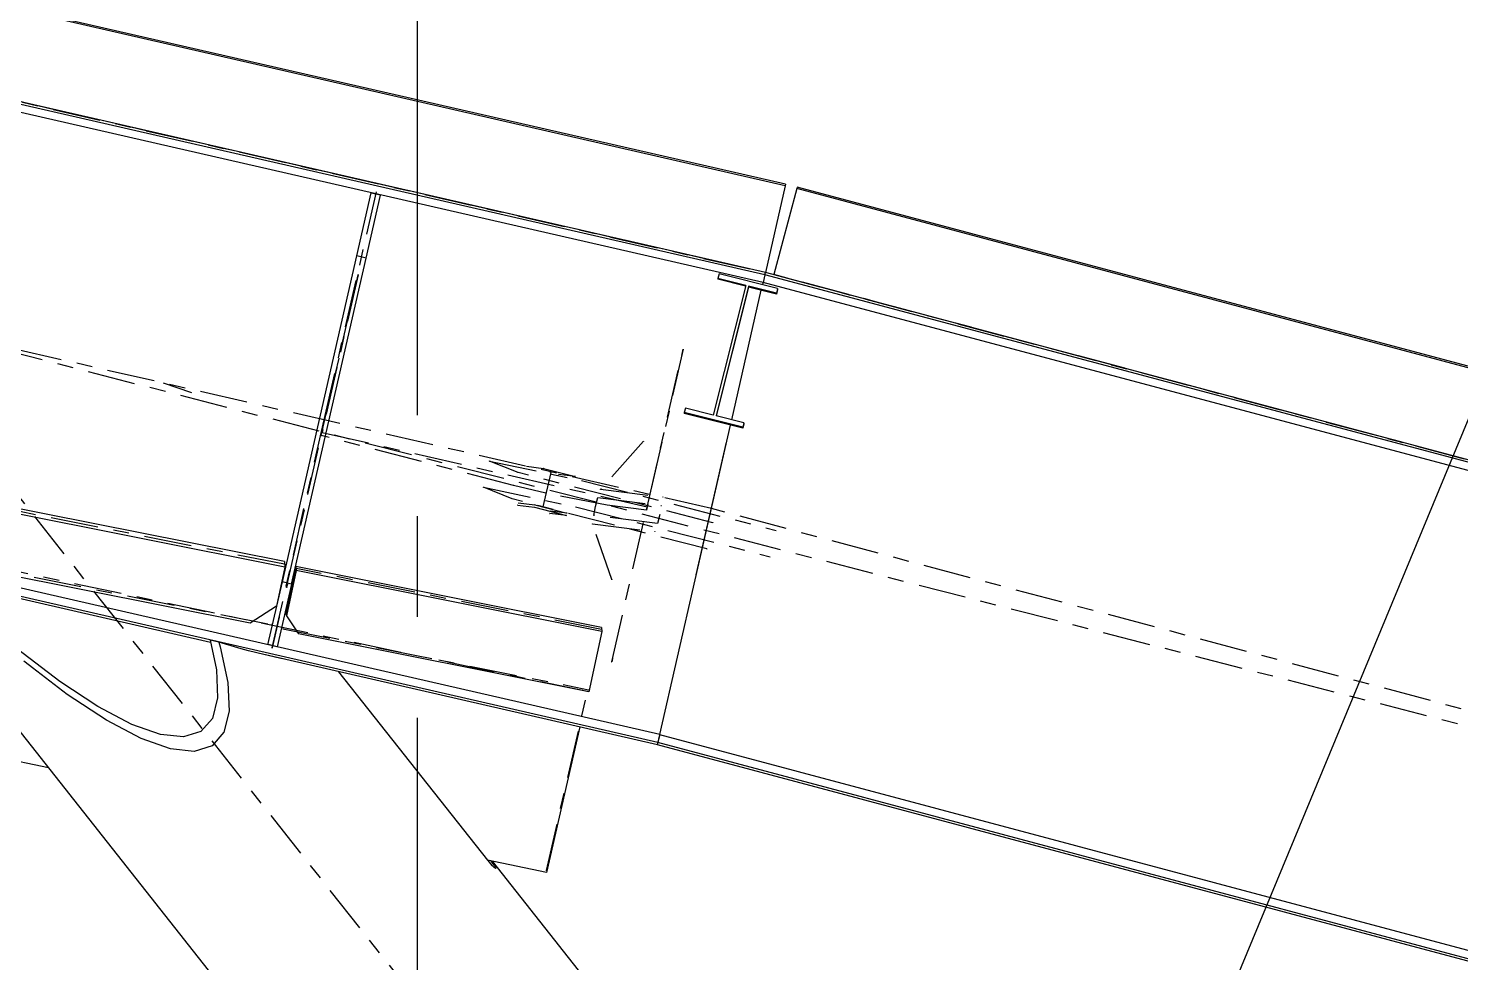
# Model space of a CAD drawing. Header units: millimetres. Extents: x 2368 to 8313, y 7493 to 11698.
# Drawn here: x 6866.1 to 6956.3, y 11228.7 to 11287.4 of the extents above; entities that cross this region are included whole.
import ezdxf

# ---------------------------------------------------------------- set-up
doc = ezdxf.new("R2010")
doc.units = ezdxf.units.MM
for name, pattern in [('CENTER', [50.8, 31.75, -6.35, 6.35, -6.35]), ('XKITLINE00', [0]), ('XKITLINE03', [6, 3, -1, 1, -1])]:
    doc.linetypes.add(name, pattern=pattern)
doc.styles.add('ROMANS', font='romans.shx')
doc.dimstyles.new('MD300', dxfattribs={"dimtxt": 2.5, "dimasz": 2.5, "dimexe": 1, "dimexo": 1, "dimgap": 0.5, "dimtad": 1, "dimdec": 1, "dimlfac": 50, "dimrnd": 0.5, "dimdsep": 46, "dimtxsty": 'ROMANS', "dimcen": 1, "dimclrd": 146, "dimclre": 146, "dimclrt": 30, "dimadec": 1, "dimazin": 2, "dimtfac": 1, "dimtdec": 1, "dimtmove": 0, "dimatfit": 1, "dimfxl": 1, "dimtolj": 1, "dimtzin": 0, "dimlwd": -1, "dimlwe": -1, "dimarcsym": 0})

msp = doc.modelspace()

# ---------------------------------------------------------------- linework, layer by layer
at = {"color": 6, "linetype": 'CENTER'}
msp.add_line((6890.5882, 10907.5139), (6890.5882, 11495.735), dxfattribs=at)
at = {"color": 8, "linetype": 'XKITLINE00'}
for p, q in [((6913.737, 11277.5446), (6588.1553, 11352.0597)), ((6913.7593, 11277.6421), (6588.1776, 11352.1572)), ((6912.4545, 11271.9408), (6586.8728, 11346.456)), ((6912.3419, 11271.4486), (6586.7601, 11345.9638)), ((6905.8334, 11243.011), (6580.2517, 11317.5262)), ((6905.7208, 11242.5189), (6580.139, 11317.034)), ((6912.4877, 11272.0857), (6852.491, 11285.817)), ((6886.7651, 11273.1326), (6887.6719, 11277.0948)), ((6887.3499, 11272.9987), (6888.2568, 11276.9609)), ((6888.2527, 11276.9433), (6887.6679, 11277.0772)), ((6913.737, 11277.5446), (6912.4898, 11272.0952)), ((6914.458, 11277.366), (6913.0149, 11271.9551)), ((6913.7593, 11277.6421), (6913.737, 11277.5446)), ((6914.4838, 11277.4626), (6914.458, 11277.366)), ((7064.0986, 11237.4567), (6914.458, 11277.366)), ((7064.1243, 11237.5533), (6914.4838, 11277.4626)), ((6882.0703, 11252.6194), (6886.7651, 11273.1326)), ((6882.6551, 11252.4856), (6887.3499, 11272.9987)), ((6887.3499, 11272.9987), (6886.7651, 11273.1326)), ((6909.5722, 11272.0029), (6909.501, 11271.7197)), ((6911.2525, 11271.2792), (6909.501, 11271.7197)), ((6909.501, 11271.7197), (6909.501, 11271.658)), ((6911.238, 11271.2215), (6909.501, 11271.658)), ((6913.2575, 11271.0762), (6909.5722, 11272.0029)), ((6912.4545, 11271.9408), (6912.3419, 11271.4486)), ((6912.4567, 11271.9501), (6912.3439, 11271.4577)), ((6912.4567, 11271.9501), (6912.4898, 11272.0951)), ((7069.2414, 11230.1355), (6912.4567, 11271.9501)), ((7027.55, 11241.4085), (6912.4898, 11272.0951)), ((6911.2525, 11271.2792), (6909.2007, 11263.1144)), ((6911.4348, 11271.2334), (6909.3831, 11263.0686)), ((6911.4348, 11271.172), (6909.3963, 11263.0652)), ((6910.3673, 11262.8211), (6912.2327, 11270.9715)), ((6913.1864, 11270.7929), (6911.4348, 11271.2334)), ((6911.4348, 11271.2334), (6911.4348, 11271.172)), ((6913.1864, 11270.7319), (6911.4348, 11271.172)), ((6912.313, 11271.3222), (6912.3111, 11271.3142)), ((6912.3419, 11271.4486), (6912.313, 11271.3222)), ((7068.907, 11229.7021), (6912.3439, 11271.4577)), ((6913.2575, 11271.0762), (6913.1864, 11270.7929)), ((6913.2575, 11271.015), (6913.1864, 11270.7319)), ((6913.1864, 11270.7929), (6913.1864, 11270.7319)), ((6913.2575, 11271.015), (6913.2431, 11271.0186)), ((6913.2575, 11271.0762), (6913.2575, 11271.015)), ((6907.4492, 11263.5548), (6907.3781, 11263.2716)), ((6909.2007, 11263.1144), (6907.4492, 11263.5548)), ((6905.8334, 11243.011), (6910.2901, 11262.4838)), ((6911.0634, 11262.3448), (6907.3781, 11263.2716)), ((6907.3781, 11263.2716), (6907.3781, 11263.2156)), ((6911.0634, 11262.2895), (6907.3781, 11263.2156)), ((6911.1346, 11262.6281), (6909.3831, 11263.0686)), ((6911.1346, 11262.6281), (6911.0634, 11262.3448)), ((6911.1346, 11262.5726), (6911.0634, 11262.2895)), ((6911.1346, 11262.5726), (6911.1215, 11262.5759)), ((6911.1346, 11262.6281), (6911.1346, 11262.5726)), ((6911.0634, 11262.3448), (6911.0634, 11262.2895)), ((6882.2037, 11253.9011), (6843.7046, 11261.5557)), ((6882.2297, 11253.5506), (6843.7306, 11261.2052)), ((6908.1324, 11253.0562), (6910.0428, 11261.4034)), ((6880.0375, 11250.0294), (6844.278, 11257.1392)), ((6882.2297, 11253.5506), (6881.6952, 11251.0848)), ((6882.2037, 11253.9011), (6882.2297, 11253.5506)), ((6882.9249, 11253.5879), (6882.3072, 11250.7429)), ((6902.1681, 11249.7558), (6882.9249, 11253.5879)), ((6882.9249, 11253.5879), (6882.9435, 11253.3376)), ((6857.4586, 11253.412), (6935.907, 11154.2065)), ((6877.5449, 11248.8149), (6860.4443, 11252.7287)), ((6881.1634, 11248.6572), (6882.0703, 11252.6194)), ((6882.6551, 11252.4856), (6882.0703, 11252.6194)), ((6882.9435, 11253.3376), (6882.3258, 11250.4925)), ((6902.1867, 11249.5055), (6882.9435, 11253.3376)), ((6882.6551, 11252.4856), (6881.7524, 11248.541)), ((6881.6952, 11251.0848), (6880.0375, 11250.0294)), ((6882.3072, 11250.7429), (6882.3258, 11250.4925)), ((6882.3258, 11250.4925), (6883.0982, 11249.3494)), ((6901.363, 11245.7121), (6883.0982, 11249.3494)), ((6902.1867, 11249.5055), (6901.363, 11245.7121)), ((6902.1681, 11249.7558), (6902.1867, 11249.5055)), ((6868.0522, 11246.3584), (6865.3913, 11248.3815)), ((6877.5156, 11248.9521), (6877.9141, 11247.0907)), ((6878.0702, 11248.8252), (6877.5156, 11248.9521)), ((6878.0702, 11248.8252), (6878.1644, 11248.5412)), ((6879.4834, 11248.4144), (6878.0702, 11248.8252)), ((6878.1644, 11248.5412), (6878.645, 11246.2962)), ((6879.9351, 11248.2777), (6879.4834, 11248.4144)), ((6880.8975, 11248.0488), (6879.9351, 11248.2777)), ((6881.7524, 11248.541), (6881.1675, 11248.6748)), ((6881.7524, 11248.541), (6881.7483, 11248.5233)), ((6868.5172, 11245.5441), (6865.7845, 11247.6218)), ((6881.975, 11247.7906), (6880.8975, 11248.0488)), ((6905.6876, 11242.3739), (6881.0089, 11248.0221)), ((6881.6949, 11247.8651), (6881.6064, 11247.8789)), ((6882.1181, 11247.7683), (6881.975, 11247.7906)), ((6870.4618, 11244.7755), (6868.0522, 11246.3584)), ((6877.9141, 11247.0907), (6877.9868, 11245.3344)), ((6878.645, 11246.2962), (6878.7197, 11244.4925)), ((6885.6062, 11246.9699), (6894.9883, 11235.1054)), ((6870.9917, 11243.9186), (6868.5172, 11245.5441)), ((6867.3354, 11240.9219), (6849.63, 11244.6429)), ((6872.5847, 11243.6561), (6870.4618, 11244.7755)), ((6877.9868, 11245.3344), (6877.6632, 11244.0333)), ((6878.7197, 11244.4925), (6878.3874, 11243.1563)), ((6873.1719, 11242.769), (6870.9917, 11243.9186)), ((6874.3901, 11243.0164), (6872.5847, 11243.6561)), ((6877.6632, 11244.0333), (6876.948, 11243.2064)), ((6875.026, 11242.112), (6873.1719, 11242.769)), ((6875.8517, 11242.8658), (6874.3901, 11243.0164)), ((6876.948, 11243.2064), (6875.8517, 11242.8658)), ((6878.3874, 11243.1563), (6877.6529, 11242.3071)), ((6900.81, 11243.4903), (6898.713, 11234.3275)), ((6905.6855, 11242.3645), (6905.8314, 11243.002)), ((6905.8334, 11243.011), (6905.7208, 11242.5189)), ((7049.5877, 11204.662), (6905.8314, 11243.002)), ((6876.527, 11241.9573), (6875.026, 11242.112)), ((6877.6529, 11242.3071), (6876.527, 11241.9573)), ((7035.3757, 11207.776), (6905.6855, 11242.3645)), ((7049.2508, 11204.2294), (6905.7187, 11242.5095)), ((6898.713, 11234.3275), (6894.9837, 11235.1113)), ((6894.9883, 11235.1054), (6895.0845, 11234.987)), ((6895.0845, 11234.987), (6895.1784, 11234.8778)), ((6895.1784, 11234.8778), (6895.2664, 11234.782)), ((6895.1999, 11235.0658), (6895.2503, 11234.9985)), ((6895.2503, 11234.9985), (6895.3316, 11234.8874)), ((6895.3453, 11234.7032), (6895.2664, 11234.782)), ((6895.2793, 11235.0491), (6957.4395, 11156.4415)), ((6895.3316, 11234.8874), (6895.4011, 11234.7892)), ((6895.4118, 11234.6445), (6895.3453, 11234.7032)), ((6895.4011, 11234.7892), (6895.4562, 11234.7078)), ((6895.4636, 11234.6082), (6895.4118, 11234.6445)), ((6895.4562, 11234.7078), (6895.4948, 11234.6463)), ((6895.4985, 11234.5955), (6895.4636, 11234.6082)), ((6895.4948, 11234.6463), (6895.5153, 11234.6071)), ((6895.5153, 11234.6071), (6895.4985, 11234.5955))]:
    msp.add_line(p, q, dxfattribs=at)
at = {"color": 8, "linetype": 'XKITLINE03'}
for p, q in [((6586.9059, 11346.6009), (6912.4876, 11272.0857)), ((6912.4877, 11272.0857), (6586.9059, 11346.6009)), ((6909.0876, 11257.2298), (6583.5058, 11331.745)), ((6909.0877, 11257.2298), (6583.5059, 11331.745)), ((6884.71, 11262.8091), (6887.994, 11277.1581)), ((6884.7101, 11262.8091), (6887.9941, 11277.1581)), ((6884.5249, 11261.8239), (6886.7962, 11271.7479)), ((6886.8426, 11271.9506), (6884.5713, 11262.0266)), ((6886.7962, 11271.7479), (6886.8426, 11271.9506)), ((6913.0148, 11271.9551), (7062.6554, 11232.0458)), ((7062.6555, 11232.0458), (6913.0149, 11271.9551)), ((6957.6582, 11141.4324), (6856.5881, 11269.2452)), ((6957.6582, 11141.4324), (6856.5882, 11269.2452)), ((7058.7281, 11217.3205), (6856.5882, 11269.2452)), ((6904.9956, 11257.1388), (6907.2669, 11267.0628)), ((6907.3133, 11267.2655), (6905.042, 11257.3415)), ((6907.2669, 11267.0628), (6907.3133, 11267.2655)), ((6876.3616, 11264.5067), (6874.5882, 11265.1256)), ((6881.426, 11248.4601), (6884.71, 11262.8091)), ((6881.4261, 11248.4601), (6884.7101, 11262.8091)), ((6909.2207, 11262.7525), (6909.2207, 11262.8082)), ((6882.3402, 11252.2783), (6884.5249, 11261.8239)), ((6896.6369, 11258.6929), (6884.5253, 11261.8259)), ((6884.5718, 11262.0286), (6905.0425, 11257.3436)), ((6882.2167, 11253.7259), (6843.7175, 11261.3805)), ((6882.2167, 11253.7259), (6843.7176, 11261.3805)), ((6904.8146, 11261.4644), (6902.1106, 11258.4455)), ((6896.9226, 11259.4955), (6895.1134, 11260.2252)), ((6895.1134, 11260.2252), (6900.9034, 11259.0028)), ((6897.4469, 11259.8954), (6898.5055, 11259.7644)), ((6909.1851, 11256.3456), (6896.9226, 11259.4955)), ((6898.9687, 11259.4925), (6898.4786, 11257.3509)), ((6898.5055, 11259.7644), (6900.5262, 11259.2453)), ((6900.5262, 11259.2453), (6899.4677, 11259.3764)), ((6900.9034, 11259.0028), (6913.1659, 11255.8528)), ((6896.5439, 11257.8406), (6894.7346, 11258.5703)), ((6894.7346, 11258.5703), (6900.5247, 11257.3479)), ((6898.6726, 11258.1987), (6896.6369, 11258.6929)), ((6902.5272, 11257.4452), (6898.6726, 11258.1987)), ((6902.1106, 11258.4455), (6906.0256, 11257.9609)), ((6842.8951, 11257.5868), (6881.3943, 11249.9323)), ((6842.8951, 11257.5868), (6881.3942, 11249.9323)), ((6908.8064, 11254.6907), (6896.5439, 11257.8406)), ((6896.8855, 11257.4423), (6897.944, 11257.3113)), ((6896.9211, 11257.598), (6897.9797, 11257.467)), ((6897.944, 11257.3113), (6899.9647, 11256.7922)), ((6897.9797, 11257.467), (6900.0004, 11256.9479)), ((6900.0004, 11256.9479), (6898.9419, 11257.079)), ((6900.5247, 11257.3479), (6912.7872, 11254.1979)), ((6901.6846, 11256.7965), (6901.7966, 11257.3632)), ((6901.7966, 11257.3632), (6901.943, 11257.9257)), ((6901.943, 11257.9257), (6905.9528, 11257.4294)), ((6904.996, 11257.1408), (6902.5272, 11257.4452)), ((6902.8109, 11247.5932), (6904.9956, 11257.1388)), ((6905.0425, 11257.3436), (6904.996, 11257.1408)), ((7058.7281, 11217.3205), (6909.0876, 11257.2298)), ((7058.7282, 11217.3205), (6909.0877, 11257.2298)), ((6899.9647, 11256.7922), (6898.9062, 11256.9232)), ((6902.8227, 11252.7615), (6901.6116, 11256.2649)), ((6901.6116, 11256.2649), (6905.5266, 11255.7803)), ((6905.6943, 11256.3001), (6901.6846, 11256.7965)), ((6905.8407, 11256.8626), (6905.6943, 11256.3001)), ((6901.2807, 11245.7126), (6852.1831, 11256.0307)), ((6901.2806, 11245.7126), (6852.1831, 11256.0307)), ((6882.9342, 11253.4627), (6882.1105, 11249.6694)), ((6882.9341, 11253.4627), (6882.1105, 11249.6694)), ((6902.1773, 11249.6306), (6882.9341, 11253.4627)), ((6902.1774, 11249.6306), (6882.9342, 11253.4627)), ((6882.3867, 11252.4811), (6882.3402, 11252.2783)), ((6881.8719, 11250.4083), (6881.426, 11248.4601)), ((6881.8726, 11250.4111), (6881.4261, 11248.4601)), ((6882.1105, 11249.6694), (6901.3537, 11245.8373)), ((6882.1105, 11249.6694), (6901.3537, 11245.8373)), ((6902.8574, 11247.796), (6902.8109, 11247.5932)), ((6898.7036, 11234.4527), (6901.2806, 11245.7126)), ((6898.7037, 11234.4527), (6901.2807, 11245.7126))]:
    msp.add_line(p, q, dxfattribs=at)
at = {"color": 8, "linetype": 'XKITLINE00'}
for centre in [(6887.994, 11277.1581), (6887.9941, 11277.1581), (6886.7962, 11271.7479), (6886.7962, 11271.7479), (6886.8426, 11271.9506), (6886.8426, 11271.9506), (6912.4876, 11272.0857), (6912.4877, 11272.0857), (6913.0148, 11271.9551), (6913.0149, 11271.9551), (6907.2669, 11267.0628), (6907.2669, 11267.0628), (6907.3133, 11267.2655), (6907.3133, 11267.2655), (6874.5882, 11265.1256), (6884.71, 11262.8091), (6884.71, 11262.8091), (6884.7101, 11262.8091), (6884.7101, 11262.8091), (6909.2207, 11262.7525), (6884.5249, 11261.8239), (6884.5249, 11261.8239), (6884.5253, 11261.8259), (6884.5713, 11262.0266), (6884.5718, 11262.0286), (6904.8146, 11261.4644), (6895.1134, 11260.2252), (6895.1134, 11260.2252), (6897.4469, 11259.8954), (6896.9226, 11259.4955), (6896.9226, 11259.4955), (6898.5055, 11259.7644), (6898.5055, 11259.7644), (6898.9687, 11259.4925), (6899.4677, 11259.3764), (6900.5262, 11259.2453), (6900.5262, 11259.2453), (6900.9034, 11259.0028), (6900.9034, 11259.0028), (6894.7346, 11258.5703), (6894.7346, 11258.5703), (6896.6369, 11258.6929), (6896.6369, 11258.6929), (6898.6726, 11258.1987), (6898.6726, 11258.1987), (6902.1106, 11258.4455), (6902.1106, 11258.4455), (6896.5439, 11257.8406), (6896.5439, 11257.8406), (6896.8855, 11257.4423), (6896.9211, 11257.598), (6897.944, 11257.3113), (6897.944, 11257.3113), (6897.9797, 11257.467), (6897.9797, 11257.467), (6898.4786, 11257.3509), (6898.9419, 11257.079), (6900.5247, 11257.3479), (6900.5247, 11257.3479), (6901.7966, 11257.3632), (6901.7966, 11257.3632), (6901.943, 11257.9257), (6901.943, 11257.9257), (6902.5272, 11257.4452), (6902.5272, 11257.4452), (6904.9956, 11257.1388), (6904.9956, 11257.1388), (6904.996, 11257.1408), (6904.996, 11257.1408), (6905.042, 11257.3415), (6905.0425, 11257.3436), (6905.0425, 11257.3436), (6905.9528, 11257.4294), (6906.0256, 11257.9609), (6909.0876, 11257.2298), (6909.0876, 11257.2298), (6909.0877, 11257.2298), (6909.0877, 11257.2298), (6898.9062, 11256.9232), (6899.9647, 11256.7922), (6899.9647, 11256.7922), (6900.0004, 11256.9479), (6900.0004, 11256.9479), (6901.6116, 11256.2649), (6901.6116, 11256.2649), (6901.6846, 11256.7965), (6901.6846, 11256.7965), (6905.6943, 11256.3001), (6905.6943, 11256.3001), (6905.8407, 11256.8626), (6909.1851, 11256.3456), (6905.5266, 11255.7803), (6913.1659, 11255.8528), (6908.8064, 11254.6907), (6882.2167, 11253.7259), (6882.2167, 11253.7259), (6912.7872, 11254.1979), (6882.9341, 11253.4627), (6882.9341, 11253.4627), (6882.9342, 11253.4627), (6882.9342, 11253.4627), (6902.8227, 11252.7615), (6882.3402, 11252.2783), (6882.3402, 11252.2783), (6882.3867, 11252.4811), (6881.3942, 11249.9323), (6881.3943, 11249.9323), (6882.1105, 11249.6694), (6882.1105, 11249.6694), (6882.1105, 11249.6694), (6882.1105, 11249.6694), (6902.1773, 11249.6306), (6902.1774, 11249.6306), (6881.426, 11248.4601), (6881.426, 11248.4601), (6881.4261, 11248.4601), (6881.4261, 11248.4601), (6902.8109, 11247.5932), (6902.8109, 11247.5932), (6902.8574, 11247.796), (6901.2806, 11245.7126), (6901.2806, 11245.7126), (6901.2807, 11245.7126), (6901.2807, 11245.7126), (6901.3537, 11245.8373), (6901.3537, 11245.8373), (6898.7036, 11234.4527), (6898.7037, 11234.4527)]:
    msp.add_circle(centre, 0.004, dxfattribs=at)

# ---------------------------------------------------------------- leaders
msp.add_leader([(6936.2273, 11213.3881), (6959.3492, 11269.1082)], dimstyle='MD300', override={"dimgap": 0.5, "dimtad": 0})

doc.saveas('drawing.dxf')
